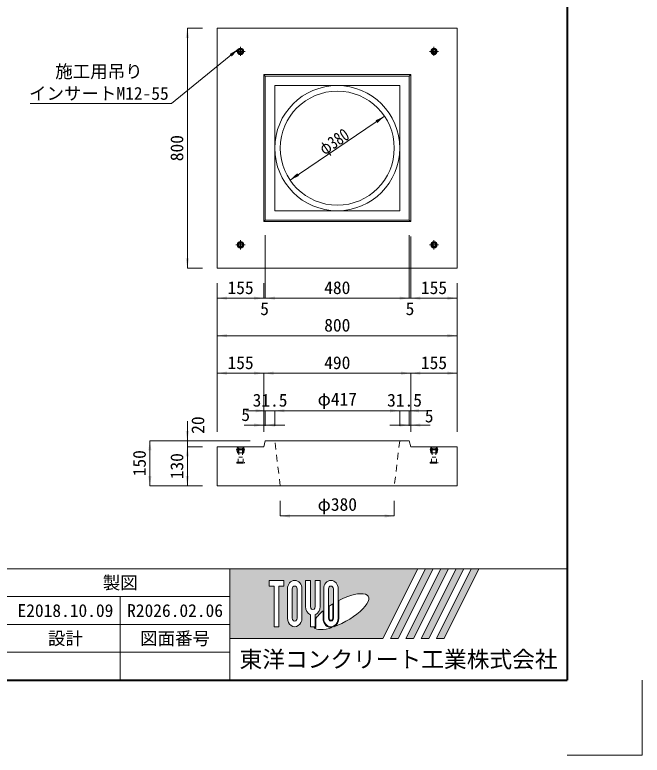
# Model space of a CAD drawing. Units: millimetres at full size, sheet at 1:30. Extents: x 19038 to 49388, y -43687 to -27642.
# Drawn here: x 22196 to 24288, y -42202 to -39734 of the extents above; entities that cross this region are included whole.
import ezdxf
from ezdxf.enums import TextEntityAlignment as Align

# ---------------------------------------------------------------- set-up
doc = ezdxf.new("R2010")
doc.units = ezdxf.units.MM
doc.header["$LTSCALE"] = 30
doc.linetypes.add('USER1', pattern=[1.35, 0.75, -0.6])
doc.linetypes.add('USER3', pattern=[28.575, 19.05, -3.175, 3.175, -3.175])
for name, color, linetype, lineweight in [('Defpoints_3', 7, 'Continuous', 13), ('インサート', 3, 'USER1', 5), ('図枠', 7, 'Continuous', 5), ('寸法線', 7, 'Continuous', 9), ('本体', 2, 'Continuous', 13)]:
    doc.layers.add(name, color=color, linetype=linetype, lineweight=lineweight)
doc.styles.add('ＭＳ ゴシック', font='')
doc.styles.get('ＭＳ ゴシック').set_extended_font_data('MS Gothic')

# ---------------------------------------------------------------- blocks, each defined once
blk = doc.blocks.new('filled_arrow')
at = {"color": 0, "linetype": 'Continuous', "lineweight": -2}
blk.add_solid([(7.5, 1.25), (0, 0), (7.5, -1.25)], dxfattribs=at)

msp = doc.modelspace()

# ---------------------------------------------------------------- hatches: boundary and pattern name
at = {"layer": '図枠'}
h = msp.add_hatch(color=256, dxfattribs=at)
h.paths.add_polyline_path([(22912.99, -41580.46), (22912.99, -41812.49), (23423.46, -41812.49), (23539.48, -41580.46)])
edge = h.paths.add_edge_path(flags=16)
edge.add_ellipse((23283.62, -41723.29), major_axis=(90.91, 50.89), ratio=0.3471473, start_angle=-144.31122, end_angle=72.1899, ccw=False)
edge.add_ellipse((23249.96, -41745.26), major_axis=(0, 30.94), ratio=0.8463542, start_angle=-160.70346, end_angle=-90)
edge.add_line((23276.14, -41745.26), (23276.14, -41686.29))
edge = h.paths.add_edge_path(flags=16)
edge.add_ellipse((23249.96, -41647.69), major_axis=(0, 28.56), ratio=0.8463542, start_angle=-90, end_angle=90, ccw=False)
edge.add_line((23274.13, -41647.69), (23274.13, -41745.26))
edge.add_ellipse((23249.96, -41745.26), major_axis=(0, 28.56), ratio=0.8463542, start_angle=90, end_angle=-90, ccw=False)
edge.add_line((23225.79, -41745.26), (23225.79, -41647.69))
edge = h.paths.add_edge_path(flags=16)
edge.add_line((23258.02, -41647.69), (23258.02, -41745.26))
edge.add_ellipse((23249.96, -41745.26), major_axis=(0, 9.52), ratio=0.8463542, start_angle=90, end_angle=-90, ccw=False)
edge.add_line((23241.9, -41745.26), (23241.9, -41647.69))
edge.add_ellipse((23249.96, -41647.69), major_axis=(0, 9.52), ratio=0.8463542, start_angle=-90, end_angle=90, ccw=False)
edge = h.paths.add_edge_path(flags=16)
edge.add_line((23256, -41697.56), (23256, -41745.26))
edge.add_ellipse((23249.96, -41745.26), major_axis=(0, 7.14), ratio=0.8463541, start_angle=90, end_angle=-90, ccw=False)
edge.add_line((23243.92, -41745.26), (23243.92, -41705.37))
edge.add_ellipse((23283.62, -41723.29), major_axis=(90.91, 50.89), ratio=0.3471473, start_angle=107.79174, end_angle=126.47132, ccw=False)
edge = h.paths.add_edge_path(flags=16)
edge.add_line((23213.7, -41619.13), (23213.7, -41706.59))
edge.add_ellipse((23189.53, -41706.59), major_axis=(0, 28.56), ratio=0.8463542, start_angle=-163.34117, end_angle=-90, ccw=False)
edge.add_line((23197.59, -41733.51), (23197.59, -41773.82))
edge.add_line((23197.59, -41773.82), (23181.48, -41773.82))
edge.add_line((23181.48, -41773.82), (23181.48, -41733.51))
edge.add_ellipse((23189.53, -41706.59), major_axis=(0, 28.56), ratio=0.8463542, start_angle=90, end_angle=163.34117, ccw=False)
edge.add_line((23165.36, -41706.59), (23165.36, -41619.13))
edge.add_line((23165.36, -41619.13), (23181.48, -41619.13))
edge.add_line((23181.48, -41619.13), (23181.48, -41706.59))
edge.add_ellipse((23189.53, -41706.59), major_axis=(0, 9.52), ratio=0.8463542, start_angle=90, end_angle=-90)
edge.add_line((23197.59, -41706.59), (23197.59, -41619.13))
edge.add_line((23197.59, -41619.13), (23213.7, -41619.13))
edge = h.paths.add_edge_path(flags=16)
edge.add_line((23223.77, -41720.63), (23223.77, -41745.26))
edge.add_ellipse((23249.96, -41745.26), major_axis=(0, 30.94), ratio=0.8463542, start_angle=90, end_angle=-171.54427)
edge.add_ellipse((23283.62, -41723.29), major_axis=(90.91, 50.89), ratio=0.3471473, start_angle=-178.64954, end_angle=-148.29244, ccw=False)
edge.add_line((23194.12, -41776.2), (23199.6, -41776.2))
edge.add_line((23199.6, -41776.2), (23199.6, -41746.03))
edge.add_ellipse((23283.62, -41723.29), major_axis=(90.91, 50.89), ratio=0.3471473, start_angle=148.21912, end_angle=165.90812, ccw=False)
edge = h.paths.add_edge_path(flags=16)
edge.add_ellipse((23129.11, -41647.69), major_axis=(0, 28.56), ratio=0.8463542, start_angle=-90, end_angle=90, ccw=False)
edge.add_line((23153.28, -41647.69), (23153.28, -41745.26))
edge.add_ellipse((23129.11, -41745.26), major_axis=(0, 28.56), ratio=0.8463542, start_angle=90, end_angle=-90, ccw=False)
edge.add_line((23104.94, -41745.26), (23104.94, -41647.69))
edge = h.paths.add_edge_path(flags=16)
edge.add_line((23137.17, -41647.69), (23137.17, -41745.26))
edge.add_ellipse((23129.11, -41745.26), major_axis=(0, 9.52), ratio=0.8463542, start_angle=90, end_angle=-90, ccw=False)
edge.add_line((23121.05, -41745.26), (23121.05, -41647.69))
edge.add_ellipse((23129.11, -41647.69), major_axis=(0, 9.52), ratio=0.8463542, start_angle=-90, end_angle=90, ccw=False)
h.paths.add_polyline_path([(23092.85, -41619.13), (23092.85, -41638.17), (23076.74, -41638.17), (23076.74, -41773.82), (23060.63, -41773.82), (23060.63, -41638.17), (23044.51, -41638.17), (23044.51, -41619.13)], flags=16)
for points in [[(23448.99, -41812.49), (23474.51, -41812.49), (23590.53, -41580.46), (23565, -41580.46)], [(23641.57, -41580.46), (23616.05, -41580.46), (23500.03, -41812.49), (23525.56, -41812.49)], [(23692.62, -41580.46), (23667.1, -41580.46), (23551.08, -41812.49), (23576.6, -41812.49)], [(23743.67, -41580.46), (23718.14, -41580.46), (23602.13, -41812.49), (23627.65, -41812.49)]]:
    msp.add_hatch(color=256, dxfattribs=at).paths.add_polyline_path(points)

# ---------------------------------------------------------------- linework, layer by layer
at = {"layer": 'Defpoints_3'}
for p in [(24287.99, -41951.71), (24037.99, -42201.71)]:
    msp.add_line(p, (24287.99, -42201.71), dxfattribs=at)
at = {"layer": 'インサート'}
for p, q in [((22937.89, -41173.64), (22936.64, -41182.89)), ((22937.89, -41173.64), (22959.39, -41173.64)), ((22940.39, -41173.64), (22940.39, -41224.64)), ((22940.39, -41178.64), (22956.89, -41178.64)), ((22942.64, -41178.64), (22942.64, -41208.64)), ((22954.64, -41178.64), (22954.64, -41208.64)), ((22956.89, -41173.64), (22956.89, -41224.64)), ((22959.39, -41173.64), (22960.64, -41182.89)), ((23582.89, -41173.64), (23581.64, -41182.89)), ((23582.89, -41173.64), (23604.39, -41173.64)), ((23585.39, -41173.64), (23585.39, -41224.64)), ((23585.39, -41178.64), (23601.89, -41178.64)), ((23587.64, -41178.64), (23587.64, -41208.64)), ((23599.64, -41178.64), (23599.64, -41208.64)), ((23601.89, -41173.64), (23601.89, -41224.64)), ((23604.39, -41173.64), (23605.64, -41182.89)), ((22935.39, -41182.89), (22935.39, -41184.39)), ((22935.39, -41182.89), (22961.89, -41182.89)), ((22935.39, -41184.39), (22961.89, -41184.39)), ((22937.89, -41193.64), (22936.64, -41184.39)), ((22937.89, -41193.64), (22959.39, -41193.64)), ((22959.39, -41193.64), (22960.64, -41184.39)), ((22961.89, -41182.89), (22961.89, -41184.39)), ((23580.39, -41182.89), (23580.39, -41184.39)), ((23580.39, -41182.89), (23606.89, -41182.89)), ((23580.39, -41184.39), (23606.89, -41184.39)), ((23582.89, -41193.64), (23581.64, -41184.39)), ((23582.89, -41193.64), (23604.39, -41193.64)), ((23604.39, -41193.64), (23605.64, -41184.39)), ((23606.89, -41182.89), (23606.89, -41184.39)), ((22935.89, -41224.64), (22935.89, -41228.64)), ((22935.89, -41224.64), (22961.39, -41224.64)), ((22935.89, -41228.64), (22961.39, -41228.64)), ((22942.64, -41208.64), (22954.64, -41208.64)), ((22961.39, -41224.64), (22961.39, -41228.64)), ((23580.89, -41224.64), (23580.89, -41228.64)), ((23580.89, -41224.64), (23606.39, -41224.64)), ((23580.89, -41228.64), (23606.39, -41228.64)), ((23587.64, -41208.64), (23599.64, -41208.64)), ((23606.39, -41224.64), (23606.39, -41228.64))]:
    msp.add_line(p, q, dxfattribs=at)
at = {"layer": 'インサート', "linetype": 'Continuous'}
for centre, radius in [((22948.64, -39856.14), 10.75), ((22948.64, -39856.14), 8.25), ((23593.64, -39856.14), 10.75), ((23593.64, -39856.14), 8.25), ((22948.64, -39856.14), 6), ((23593.64, -39856.14), 6), ((22948.64, -40501.14), 10.75), ((23593.64, -40501.14), 10.75), ((22948.64, -40501.14), 8.25), ((22948.64, -40501.14), 6), ((23593.64, -40501.14), 8.25), ((23593.64, -40501.14), 6)]:
    msp.add_circle(centre, radius, dxfattribs=at)
at = {"layer": '図枠', "lineweight": 40}
for p in [(24037.99, -35026.71), (19537.99, -41951.71)]:
    msp.add_line(p, (24037.99, -41951.71), dxfattribs=at)
at = {"layer": '図枠', "lineweight": 13}
for p, q in [((24037.99, -41580.46), (19537.99, -41580.46)), ((22912.99, -41951.71), (22912.99, -41580.46)), ((22912.99, -41673.27), (21816.12, -41673.27)), ((22547.37, -41951.71), (22547.37, -41673.27)), ((22912.99, -41766.08), (19537.99, -41766.08)), ((22912.99, -41858.9), (21816.12, -41858.9))]:
    msp.add_line(p, q, dxfattribs=at)
at = {"layer": '図枠'}
for p, q in [((22912.99, -41580.46), (23539.48, -41580.46)), ((23539.48, -41580.46), (23423.46, -41812.49)), ((23565, -41580.46), (23448.99, -41812.49)), ((23590.53, -41580.46), (23474.51, -41812.49)), ((23616.05, -41580.46), (23500.03, -41812.49)), ((23641.57, -41580.46), (23525.56, -41812.49)), ((23667.1, -41580.46), (23551.08, -41812.49)), ((23565, -41580.46), (23590.53, -41580.46)), ((23692.62, -41580.46), (23576.6, -41812.49)), ((23718.14, -41580.46), (23602.13, -41812.49)), ((23616.05, -41580.46), (23641.57, -41580.46)), ((23743.67, -41580.46), (23627.65, -41812.49)), ((23667.1, -41580.46), (23692.62, -41580.46)), ((23718.14, -41580.46), (23743.67, -41580.46)), ((23044.51, -41619.13), (23044.51, -41638.17)), ((23044.51, -41619.13), (23092.85, -41619.13)), ((23092.85, -41619.13), (23092.85, -41638.17)), ((23165.36, -41619.13), (23181.48, -41619.13)), ((23165.36, -41706.59), (23165.36, -41619.13)), ((23181.48, -41619.13), (23181.48, -41706.59)), ((23197.59, -41619.13), (23213.7, -41619.13)), ((23197.59, -41706.59), (23197.59, -41619.13)), ((23213.7, -41619.13), (23213.7, -41706.59)), ((23060.63, -41638.17), (23044.51, -41638.17)), ((23060.63, -41638.17), (23060.63, -41773.82)), ((23076.74, -41638.17), (23076.74, -41773.82)), ((23092.85, -41638.17), (23076.74, -41638.17)), ((23104.94, -41647.69), (23104.94, -41745.26)), ((23121.05, -41745.26), (23121.05, -41647.69)), ((23137.17, -41647.69), (23137.17, -41745.26)), ((23153.28, -41745.26), (23153.28, -41647.69)), ((23225.79, -41647.69), (23225.79, -41745.26)), ((23241.9, -41745.26), (23241.9, -41647.69)), ((23258.02, -41647.69), (23258.02, -41745.26)), ((23274.13, -41745.26), (23274.13, -41647.69)), ((23256, -41697.56), (23256, -41745.26)), ((23276.14, -41745.26), (23276.14, -41686.29)), ((23223.77, -41720.63), (23223.77, -41745.26)), ((23243.92, -41745.26), (23243.92, -41705.37)), ((23181.48, -41733.51), (23181.48, -41773.82)), ((23197.59, -41733.51), (23197.59, -41773.82)), ((23199.6, -41746.03), (23199.6, -41776.2)), ((23076.74, -41773.82), (23060.63, -41773.82)), ((23197.59, -41773.82), (23181.48, -41773.82)), ((23194.12, -41776.2), (23199.6, -41776.2)), ((22912.99, -41812.49), (23423.46, -41812.49)), ((23448.99, -41812.49), (23474.51, -41812.49)), ((23500.03, -41812.49), (23525.56, -41812.49)), ((23551.08, -41812.49), (23576.6, -41812.49)), ((23602.13, -41812.49), (23627.65, -41812.49))]:
    msp.add_line(p, q, dxfattribs=at)
for centre, major_axis, ratio, start_param, end_param in [((23129.11, -41647.69), (0, 28.56), 0.846354, 4.712389, 7.8539816), ((23249.96, -41647.69), (0, 28.56), 0.846354, 4.712389, 7.8539816), ((23129.11, -41647.69), (0, 9.52), 0.846354, 4.712389, 7.8539816), ((23249.96, -41647.69), (0, 9.52), 0.846354, 4.712389, 7.8539816), ((23283.62, -41723.29), (90.91, 50.89), 0.347147, 4.2621853, 7.7429163), ((23283.62, -41723.29), (90.91, 50.89), 0.347147, 1.6817405, 1.8219833), ((23189.53, -41706.59), (0, 28.56), 0.846354, 1.5707963, 2.8017557), ((23189.53, -41706.59), (0, 9.52), 0.846354, 1.5707963, 4.712389), ((23189.53, -41706.59), (0, 28.56), 0.846354, 3.4814296, 4.712389), ((23283.62, -41723.29), (90.91, 50.89), 0.347147, 2.0815197, 2.5155126), ((23129.11, -41745.26), (0, 28.56), 0.846354, 1.5707963, 4.712389), ((23129.11, -41745.26), (0, 9.52), 0.846354, 1.5707963, 4.712389), ((23249.96, -41745.26), (0, 30.94), 0.846354, 1.5707963, 3.3154679), ((23249.96, -41745.26), (0, 28.56), 0.846354, 1.5707963, 4.712389), ((23249.96, -41745.26), (0, 9.52), 0.846354, 1.5707963, 4.712389), ((23249.96, -41745.26), (0, 7.14), 0.846354, 1.5707963, 4.712389), ((23249.96, -41745.26), (0, 30.94), 0.846354, 3.5338438, 4.712389), ((23283.62, -41723.29), (90.91, 50.89), 0.347147, 3.2093975, 4.2004451)]:
    msp.add_ellipse(centre, major_axis=major_axis, ratio=ratio, start_param=start_param, end_param=end_param, dxfattribs=at)
at = {"layer": '寸法線'}
for p, q in [((22771.14, -40578.64), (22771.14, -39778.64)), ((22821.14, -39778.64), (22771.14, -39778.64)), ((23113.59, -40284.84), (23428.69, -40072.44)), ((23031.14, -40468.64), (23031.14, -40678.64)), ((23031.14, -40468.64), (23031.14, -40678.64)), ((23511.14, -40468.64), (23511.14, -40678.64)), ((23511.14, -40468.64), (23511.14, -40678.64)), ((23516.14, -40473.64), (23516.14, -40678.64)), ((23516.14, -40473.64), (23516.14, -40678.64)), ((22821.14, -40578.64), (22771.14, -40578.64)), ((22871.14, -40628.64), (22871.14, -40678.64)), ((22871.14, -40628.64), (22871.14, -40803.64)), ((23026.14, -40628.64), (23026.14, -40678.64)), ((23026.14, -40628.64), (23026.14, -40678.64)), ((23671.14, -40628.64), (23671.14, -40678.64)), ((23671.14, -40628.64), (23671.14, -40803.64)), ((22871.14, -40678.64), (23026.14, -40678.64)), ((22961.14, -40678.64), (23096.14, -40678.64)), ((23031.14, -40678.64), (23511.14, -40678.64)), ((23446.14, -40678.64), (23581.14, -40678.64)), ((23516.14, -40678.64), (23671.14, -40678.64)), ((22871.14, -40803.64), (23671.14, -40803.64)), ((22871.14, -41123.64), (22871.14, -40803.64)), ((23671.14, -40803.64), (22871.14, -40803.64)), ((23671.14, -41123.64), (23671.14, -40803.64)), ((22871.14, -40928.64), (23026.14, -40928.64)), ((22871.14, -41123.64), (22871.14, -40928.64)), ((23026.14, -40928.64), (23516.14, -40928.64)), ((23026.14, -41123.64), (23026.14, -40928.64)), ((23026.14, -41123.64), (23026.14, -40928.64)), ((23516.14, -41123.64), (23516.14, -40928.64)), ((23516.14, -40928.64), (23671.14, -40928.64)), ((23516.14, -41123.64), (23516.14, -40928.64)), ((23671.14, -41123.64), (23671.14, -40928.64)), ((23127.64, -41053.64), (22966.14, -41053.64)), ((23031.14, -41103.64), (23031.14, -41053.64)), ((23479.64, -41053.64), (23062.64, -41053.64)), ((23062.64, -41103.64), (23062.64, -41053.64)), ((23062.64, -41103.64), (23062.64, -41053.64)), ((23414.64, -41053.64), (23576.14, -41053.64)), ((23479.64, -41103.64), (23479.64, -41053.64)), ((23479.64, -41103.64), (23479.64, -41053.64)), ((23511.14, -41103.64), (23511.14, -41053.64)), ((22771.14, -41238.64), (22771.14, -41088.64)), ((22961.14, -41101.58), (23096.14, -41101.58)), ((23026.14, -41123.64), (23026.14, -41101.58)), ((23031.14, -41103.64), (23031.14, -41101.58)), ((23446.14, -41101.58), (23581.14, -41101.58)), ((23511.14, -41103.64), (23511.14, -41101.58)), ((23516.14, -41123.64), (23516.14, -41101.58)), ((22646.14, -41303.64), (22646.14, -41153.64)), ((22981.14, -41153.64), (22646.14, -41153.64)), ((22981.14, -41153.64), (22771.14, -41153.64)), ((22771.14, -41303.64), (22771.14, -41173.64)), ((22821.14, -41173.64), (22771.14, -41173.64)), ((22821.14, -41173.64), (22771.14, -41173.64)), ((22821.14, -41303.64), (22646.14, -41303.64)), ((22821.14, -41303.64), (22771.14, -41303.64)), ((23081.14, -41353.64), (23081.14, -41404.5)), ((23461.14, -41353.64), (23461.14, -41404.5)), ((23081.14, -41404.5), (23461.14, -41404.5))]:
    msp.add_line(p, q, dxfattribs=at)
at = {"layer": '寸法線', "linetype": 'USER3', "lineweight": 5}
for p, q in [((22948.64, -39840.81), (22948.64, -39871.47)), ((23593.64, -39840.81), (23593.64, -39871.47)), ((22933.31, -39856.14), (22963.96, -39856.14)), ((23578.31, -39856.14), (23608.96, -39856.14)), ((22948.64, -40485.81), (22948.64, -40516.47)), ((23593.64, -40485.81), (23593.64, -40516.47)), ((22933.31, -40501.14), (22963.96, -40501.14)), ((23578.31, -40501.14), (23608.96, -40501.14))]:
    msp.add_line(p, q, dxfattribs=at)
at = {"layer": '寸法線'}
msp.add_lwpolyline([(22941.03, -39848.54), (22718.21, -40030.39), (22247.03, -40030.39)], dxfattribs=at)
at = {"layer": '本体', "lineweight": 9}
for p, q in [((23031.14, -39938.64), (23026.14, -39933.64)), ((23511.14, -39938.64), (23516.14, -39933.64)), ((23026.14, -40423.64), (23031.14, -40418.64)), ((23516.14, -40423.64), (23511.14, -40418.64))]:
    msp.add_line(p, q, dxfattribs=at)
at = {"layer": '本体', "linetype": 'USER1', "lineweight": 9}
for p, q in [((23031.14, -41153.64), (23026.14, -41173.64)), ((23081.14, -41303.64), (23062.64, -41153.64)), ((23479.64, -41153.64), (23461.14, -41303.64)), ((23511.14, -41153.64), (23516.14, -41173.64))]:
    msp.add_line(p, q, dxfattribs=at)
at = {"layer": '本体'}
for p, q in [((23031.14, -41153.64), (23511.14, -41153.64)), ((22871.14, -41303.64), (22871.14, -41173.64)), ((23026.14, -41173.64), (22871.14, -41173.64)), ((23516.14, -41173.64), (23671.14, -41173.64)), ((23671.14, -41303.64), (23671.14, -41173.64)), ((22871.14, -41303.64), (23671.14, -41303.64))]:
    msp.add_line(p, q, dxfattribs=at)
msp.add_lwpolyline([(22871.14, -40578.64), (23671.14, -40578.64), (23671.14, -39778.64), (22871.14, -39778.64)], close=True, dxfattribs=at)
at = {"layer": '本体', "lineweight": 9}
for points in [[(23026.14, -40423.64), (23516.14, -40423.64), (23516.14, -39933.64), (23026.14, -39933.64)], [(23031.14, -40418.64), (23511.14, -40418.64), (23511.14, -39938.64), (23031.14, -39938.64)], [(23062.64, -40387.14), (23479.64, -40387.14), (23479.64, -39970.14), (23062.64, -39970.14)]]:
    msp.add_lwpolyline(points, close=True, dxfattribs=at)
msp.add_circle((23271.14, -40178.64), 208.5, dxfattribs=at)
at = {"layer": '本体'}
msp.add_circle((23271.14, -40178.64), 190, dxfattribs=at)

# ---------------------------------------------------------------- block references
at = {"layer": '寸法線', "xscale": 4.33, "yscale": 4.33}
for p, rotation in [((22771.14, -39778.64), 270), ((22941.03, -39848.54), 219.2), ((23428.69, -40072.44), 214), ((23113.59, -40284.84), 34), ((22771.14, -40578.64), 90), ((23026.14, -40678.64), 180), ((23026.14, -40678.64), 180), ((23511.14, -40678.64), 180), ((23511.14, -40678.64), 180), ((23671.14, -40678.64), 180), ((23671.14, -40803.64), 180), ((23671.14, -40803.64), 180), ((23026.14, -40928.64), 180), ((23516.14, -40928.64), 180), ((23671.14, -40928.64), 180), ((23031.14, -41053.64), 180), ((23479.64, -41053.64), 180), ((23479.64, -41053.64), 180), ((23026.14, -41101.58), 180), ((23511.14, -41101.58), 180), ((22771.14, -41153.64), 90), ((22646.14, -41153.64), 270), ((22771.14, -41173.64), 270), ((22771.14, -41173.64), 270), ((22646.14, -41303.64), 90), ((22771.14, -41303.64), 90), ((23461.14, -41404.5), 180)]:
    msp.add_blockref('filled_arrow', p, dxfattribs=dict(at, rotation=rotation))
for p in [(22871.14, -40678.64), (23031.14, -40678.64), (23031.14, -40678.64), (23516.14, -40678.64), (23516.14, -40678.64), (22871.14, -40803.64), (22871.14, -40803.64), (22871.14, -40928.64), (23026.14, -40928.64), (23516.14, -40928.64), (23062.64, -41053.64), (23062.64, -41053.64), (23511.14, -41053.64), (23031.14, -41101.58), (23516.14, -41101.58), (23081.14, -41404.5)]:
    msp.add_blockref('filled_arrow', p, dxfattribs=at)

# ---------------------------------------------------------------- texts
at = {"layer": '図枠', "style": 'ＭＳ ゴシック'}
for s, height, p in [('製図', 42.72, (22547.37, -41626.86)), ('E2018.10.09', 42.72, (22364.56, -41719.68)), ('R2026.02.06', 42.72, (22730.18, -41719.68)), ('設計', 42.72, (22364.56, -41812.49)), ('図面番号', 42.72, (22730.18, -41812.49)), ('東洋コンクリート工業株式会社', 55.54, (23475.49, -41882.1))]:
    msp.add_text(s, height=height, dxfattribs=at).set_placement(p, align=Align.MIDDLE_CENTER)
at = {"layer": '寸法線', "style": 'ＭＳ ゴシック'}
for s, p in [('施工用吊り', (22330.68, -39957.15)), ('インサートM12-55', (22243.27, -40030.28))]:
    msp.add_text(s, height=42.72, dxfattribs=at).set_placement(p, align=Align.BOTTOM_LEFT)
at = {"layer": '寸法線', "style": 'ＭＳ ゴシック', "width": 0.8}
msp.add_text('φ380', height=42.72, rotation=33.982, dxfattribs=at).set_placement((23260.32, -40156.52), align=Align.MIDDLE_CENTER)
at = {"layer": '寸法線', "style": 'ＭＳ ゴシック'}
for s, p in [('800', (22736.14, -40178.64)), ('20', (22806.14, -41101.55)), ('150', (22611.14, -41228.64)), ('130', (22736.14, -41238.64))]:
    msp.add_text(s, height=42.72, rotation=90, dxfattribs=at).set_placement(p, align=Align.MIDDLE_CENTER)
for s, p in [('155', (22948.64, -40643.64)), ('480', (23271.14, -40643.64)), ('155', (23593.64, -40643.64)), ('5', (23028.64, -40713.64)), ('5', (23513.64, -40713.64)), ('800', (23271.14, -40768.64)), ('800', (23271.14, -40768.64)), ('155', (22948.64, -40893.64)), ('490', (23271.14, -40893.64)), ('155', (23593.64, -40893.64)), ('31.5', (23046.89, -41018.64)), ('φ417', (23271.14, -41014.98)), ('31.5', (23495.39, -41018.64)), ('5', (22965.68, -41066.58)), ('5', (23577.64, -41071.21)), ('φ380', (23271.14, -41365.84))]:
    msp.add_text(s, height=42.72, dxfattribs=at).set_placement(p, align=Align.MIDDLE_CENTER)

doc.saveas('drawing.dxf')
